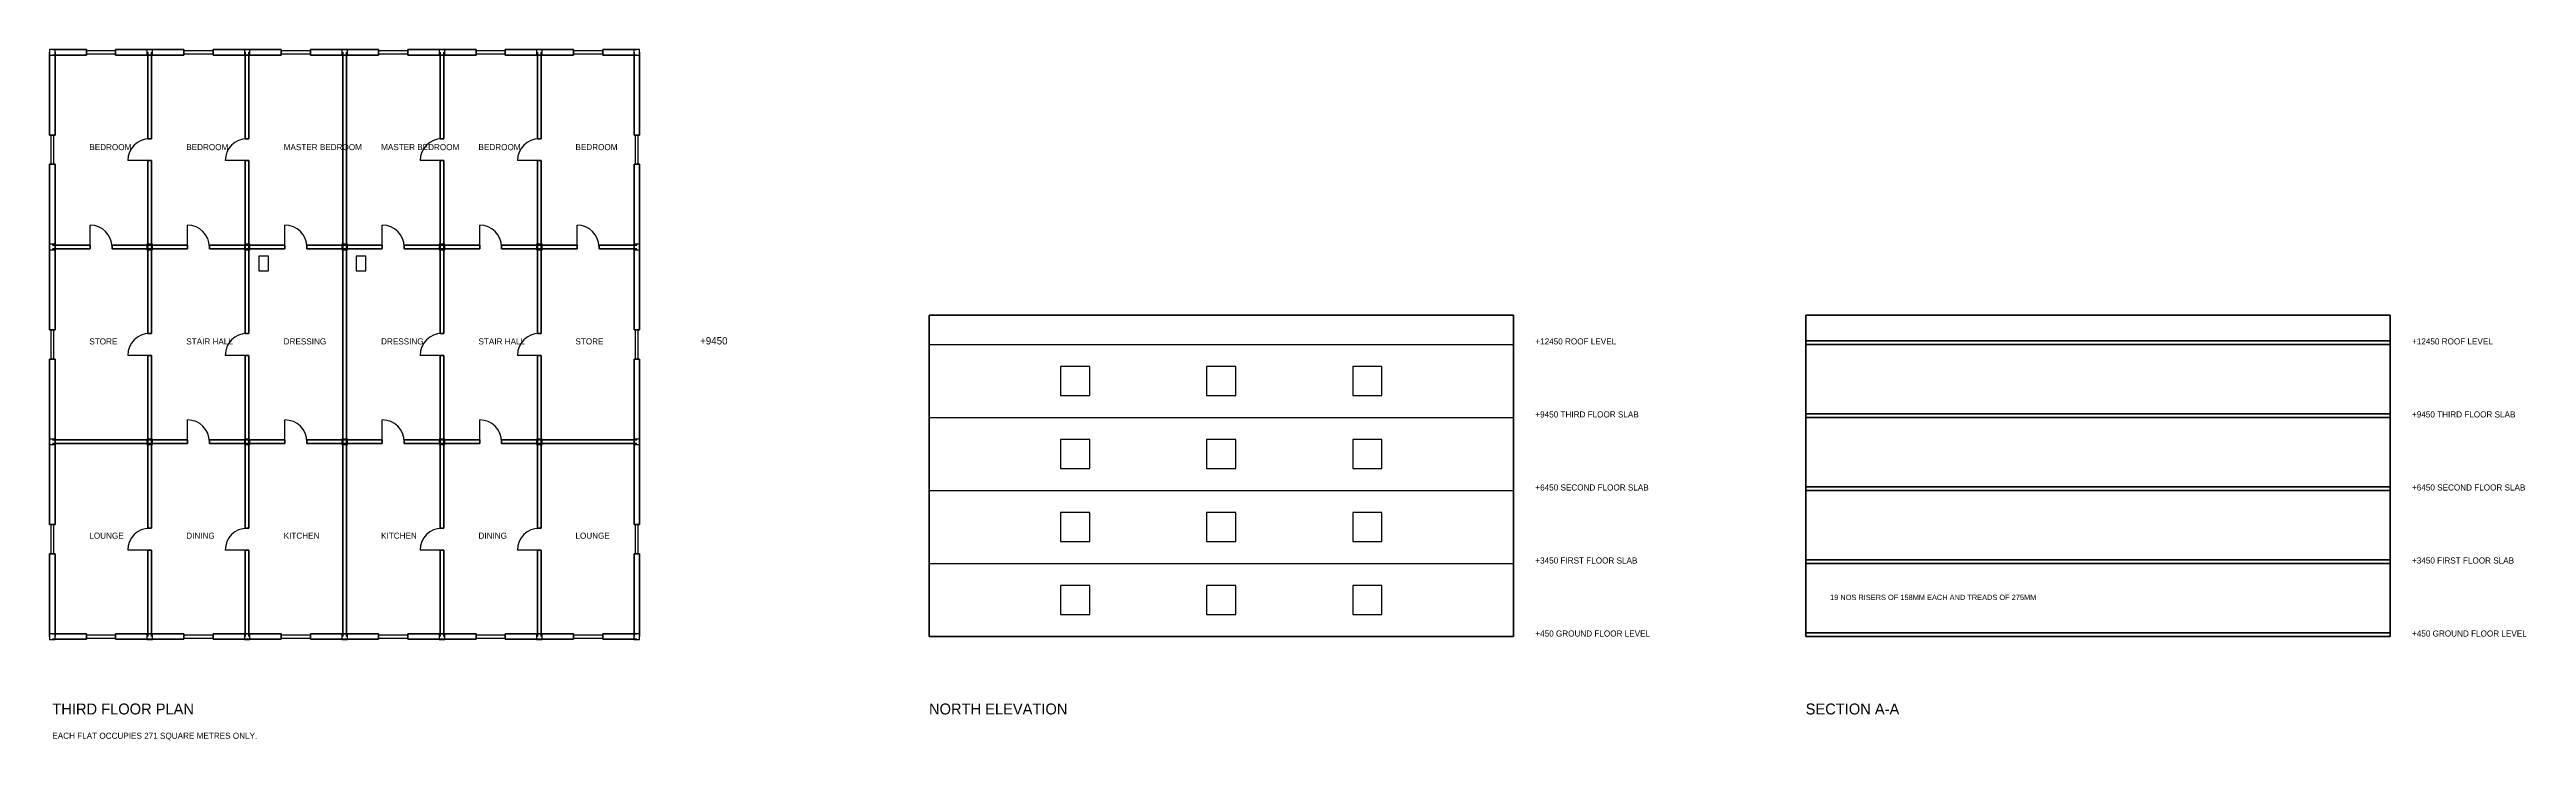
# Model space of a CAD drawing. Header units: millimetres. Extents: x -115 to 209599, y -4269 to 24115.
# Drawn here: x 107885 to 209599, y -4269 to 24115 of the extents above; entities that cross this region are included whole.
import ezdxf

# ---------------------------------------------------------------- set-up
doc = ezdxf.new("R2010")
doc.units = ezdxf.units.MM
for name, color, linetype in [('COLUMN', 5, 'CONTINUOUS'), ('DOOR', 3, 'CONTINUOUS'), ('SANITARY', 7, 'CONTINUOUS'), ('TEXT', 6, 'CONTINUOUS'), ('WALL', 4, 'CONTINUOUS'), ('WIND', 2, 'CONTINUOUS')]:
    doc.layers.add(name, color=color, linetype=linetype)

msp = doc.modelspace()

# ---------------------------------------------------------------- linework, layer by layer
at = {"layer": 'COLUMN'}
for points in [[(107885, 23885), (108115, 23885), (108115, 24115), (107885, 24115)], [(111885, 23885), (112115, 23885), (112115, 24115), (111885, 24115)], [(115885, 23885), (116115, 23885), (116115, 24115), (115885, 24115)], [(119885, 23885), (120115, 23885), (120115, 24115), (119885, 24115)], [(123885, 23885), (124115, 23885), (124115, 24115), (123885, 24115)], [(127885, 23885), (128115, 23885), (128115, 24115), (127885, 24115)], [(131885, 23885), (132115, 23885), (132115, 24115), (131885, 24115)], [(107885, 15885), (108115, 15885), (108115, 16115), (107885, 16115)], [(111885, 15885), (112115, 15885), (112115, 16115), (111885, 16115)], [(115885, 15885), (116115, 15885), (116115, 16115), (115885, 16115)], [(119885, 15885), (120115, 15885), (120115, 16115), (119885, 16115)], [(123885, 15885), (124115, 15885), (124115, 16115), (123885, 16115)], [(127885, 15885), (128115, 15885), (128115, 16115), (127885, 16115)], [(131885, 15885), (132115, 15885), (132115, 16115), (131885, 16115)], [(107885, 7885), (108115, 7885), (108115, 8115), (107885, 8115)], [(111885, 7885), (112115, 7885), (112115, 8115), (111885, 8115)], [(115885, 7885), (116115, 7885), (116115, 8115), (115885, 8115)], [(119885, 7885), (120115, 7885), (120115, 8115), (119885, 8115)], [(123885, 7885), (124115, 7885), (124115, 8115), (123885, 8115)], [(127885, 7885), (128115, 7885), (128115, 8115), (127885, 8115)], [(131885, 7885), (132115, 7885), (132115, 8115), (131885, 8115)], [(107885, -115), (108115, -115), (108115, 115), (107885, 115)], [(111885, -115), (112115, -115), (112115, 115), (111885, 115)], [(115885, -115), (116115, -115), (116115, 115), (115885, 115)], [(119885, -115), (120115, -115), (120115, 115), (119885, 115)], [(123885, -115), (124115, -115), (124115, 115), (123885, 115)], [(127885, -115), (128115, -115), (128115, 115), (127885, 115)], [(131885, -115), (132115, -115), (132115, 115), (131885, 115)]]:
    msp.add_lwpolyline(points, close=True, dxfattribs=at)
at = {"layer": 'DOOR'}
for p, q in [((112000, 19550), (111100, 19550)), ((116000, 19550), (115100, 19550)), ((124000, 19550), (123100, 19550)), ((128000, 19550), (127100, 19550)), ((109550, 16000), (109550, 16900)), ((113550, 16000), (113550, 16900)), ((117550, 16000), (117550, 16900)), ((121550, 16000), (121550, 16900)), ((125550, 16000), (125550, 16900)), ((129550, 16000), (129550, 16900)), ((112000, 11550), (111100, 11550)), ((116000, 11550), (115100, 11550)), ((124000, 11550), (123100, 11550)), ((128000, 11550), (127100, 11550)), ((113550, 8000), (113550, 8900)), ((117550, 8000), (117550, 8900)), ((121550, 8000), (121550, 8900)), ((125550, 8000), (125550, 8900)), ((112000, 3550), (111100, 3550)), ((116000, 3550), (115100, 3550)), ((124000, 3550), (123100, 3550)), ((128000, 3550), (127100, 3550))]:
    msp.add_line(p, q, dxfattribs=at)
for centre, start, end in [((112000, 19550), 90, 180), ((116000, 19550), 90, 180), ((124000, 19550), 90, 180), ((128000, 19550), 90, 180), ((109550, 16000), 0, 90), ((113550, 16000), 0, 90), ((117550, 16000), 0, 90), ((121550, 16000), 0, 90), ((125550, 16000), 0, 90), ((129550, 16000), 0, 90), ((112000, 11550), 90, 180), ((116000, 11550), 90, 180), ((124000, 11550), 90, 180), ((128000, 11550), 90, 180), ((113550, 8000), 0, 90), ((117550, 8000), 0, 90), ((121550, 8000), 0, 90), ((125550, 8000), 0, 90), ((112000, 3550), 90, 180), ((116000, 3550), 90, 180), ((124000, 3550), 90, 180), ((128000, 3550), 90, 180)]:
    msp.add_arc(centre, 900, start, end, dxfattribs=at)
at = {"layer": 'SANITARY'}
for points in [[(116475, 15025), (116875, 15025), (116875, 15625), (116475, 15625)], [(120475, 15025), (120875, 15025), (120875, 15625), (120475, 15625)]]:
    msp.add_lwpolyline(points, close=True, dxfattribs=at)
at = {"layer": 'WALL', "lineweight": 50}
for p, q in [((107887.5, 22309.3865), (107887.5, 24000)), ((109400, 24112.5), (108000, 24112.5)), ((108000, 23887.5), (109400, 23887.5)), ((108112.5, 24000), (108112.5, 23558.3342)), ((108112.5, 23559.3342), (108112.5, 20600)), ((109400, 23887.5), (109400, 24112.5)), ((112000, 24112.5), (110600, 24112.5)), ((110600, 23887.5), (110600, 24112.5)), ((110600, 23887.5), (112000, 23887.5)), ((111925, 23301.722), (111925, 24000)), ((113400, 24112.5), (112000, 24112.5)), ((112000, 23887.5), (113400, 23887.5)), ((112075, 24000), (112075, 23351.0453)), ((113400, 23887.5), (113400, 24112.5)), ((116000, 24112.5), (114600, 24112.5)), ((114600, 23887.5), (114600, 24112.5)), ((114600, 23887.5), (116000, 23887.5)), ((115925, 23355.2515), (115925, 24000)), ((117400, 24112.5), (116000, 24112.5)), ((116000, 23887.5), (117400, 23887.5)), ((116075, 24000), (116075, 22569.7689)), ((117400, 23887.5), (117400, 24112.5)), ((120000, 24112.5), (118600, 24112.5)), ((118600, 23887.5), (118600, 24112.5)), ((118600, 23887.5), (120000, 23887.5)), ((119925, 21115.0151), (119925, 24000)), ((121400, 24112.5), (120000, 24112.5)), ((120000, 23887.5), (121400, 23887.5)), ((120075, 24000), (120075, 23417.1075)), ((120075, 23420.1075), (120075, 20423.5305)), ((121400, 23887.5), (121400, 24112.5)), ((124000, 24112.5), (122600, 24112.5)), ((122600, 23887.5), (122600, 24112.5)), ((122600, 23887.5), (124000, 23887.5)), ((123925, 22464.2678), (123925, 24000)), ((125400, 24112.5), (124000, 24112.5)), ((124000, 23887.5), (125400, 23887.5)), ((124075, 24000), (124075, 23318.1104)), ((125400, 23887.5), (125400, 24112.5)), ((128000, 24112.5), (126600, 24112.5)), ((126600, 23887.5), (126600, 24112.5)), ((126600, 23887.5), (128000, 23887.5)), ((127925, 23309.0775), (127925, 24000)), ((129400, 24112.5), (128000, 24112.5)), ((128000, 23887.5), (129400, 23887.5)), ((128075, 24000), (128075, 23348.8674)), ((129400, 23887.5), (129400, 24112.5)), ((132000, 24112.5), (130600, 24112.5)), ((130600, 23887.5), (130600, 24112.5)), ((130600, 23887.5), (132000, 23887.5)), ((131887.5, 23577.7923), (131887.5, 24000)), ((131887.5, 20600), (131887.5, 23580.7923)), ((132112.5, 24000), (132112.5, 22420.3721)), ((111925, 20450), (111925, 23306.722)), ((112075, 23356.0453), (112075, 20450)), ((115925, 20450), (115925, 23360.2515)), ((116075, 22570.7689), (116075, 20450)), ((123925, 20450), (123925, 22469.2678)), ((124075, 23319.1104), (124075, 20450)), ((127925, 20450), (127925, 23314.0775)), ((128075, 23349.8674), (128075, 20450)), ((132112.5, 22421.3721), (132112.5, 20600)), ((107887.5, 20600), (107887.5, 22313.3865)), ((107887.5, 20600), (108112.5, 20600)), ((111925, 20450), (112075, 20450)), ((115925, 20450), (116075, 20450)), ((119925, 18126.8622), (119925, 21113.0151)), ((120075, 20419.5305), (120075, 18025.704)), ((123925, 20450), (124075, 20450)), ((127925, 20450), (128075, 20450)), ((131887.5, 20600), (132112.5, 20600)), ((107887.5, 17709.3865), (107887.5, 19400)), ((107887.5, 19400), (108112.5, 19400)), ((108112.5, 19400), (108112.5, 18958.3342)), ((111925, 18851.722), (111925, 19550)), ((111925, 19550), (112075, 19550)), ((112075, 19550), (112075, 18901.0453)), ((115925, 18905.2515), (115925, 19550)), ((115925, 19550), (116075, 19550)), ((116075, 19550), (116075, 18119.7689)), ((123925, 18014.2678), (123925, 19550)), ((123925, 19550), (124075, 19550)), ((124075, 19550), (124075, 18868.1104)), ((127925, 18859.0775), (127925, 19550)), ((127925, 19550), (128075, 19550)), ((128075, 19550), (128075, 18898.8674)), ((131887.5, 18977.7923), (131887.5, 19400)), ((131887.5, 19400), (132112.5, 19400)), ((132112.5, 19400), (132112.5, 17820.3721)), ((108112.5, 18959.3342), (108112.5, 16000)), ((111925, 16000), (111925, 18856.722)), ((112075, 18906.0453), (112075, 16000)), ((115925, 16000), (115925, 18910.2515)), ((124075, 18869.1104), (124075, 16000)), ((127925, 16000), (127925, 18864.0775)), ((128075, 18899.8674), (128075, 16000)), ((131887.5, 16000), (131887.5, 18980.7923)), ((107887.5, 16000), (107887.5, 17713.3865)), ((116075, 18120.7689), (116075, 16000)), ((119925, 16000), (119925, 18131.8622)), ((120075, 18030.704), (120075, 16000)), ((123925, 16000), (123925, 18019.2678)), ((132112.5, 17821.3721), (132112.5, 16000)), ((107887.5, 15487.1507), (107887.5, 16000)), ((107887.5, 12600), (107887.5, 15488.1507)), ((109550, 16075), (108000, 16075)), ((108000, 15925), (109550, 15925)), ((108112.5, 16000), (108112.5, 15135.5271)), ((109550, 15925), (109550, 16075)), ((112000, 16075), (110450, 16075)), ((110450, 15925), (110450, 16075)), ((110450, 15925), (112000, 15925)), ((111925, 15185.0166), (111925, 16000)), ((113550, 16075), (112000, 16075)), ((112000, 15925), (113550, 15925)), ((112075, 16000), (112075, 14207.969)), ((113550, 15925), (113550, 16075)), ((116000, 16075), (114450, 16075)), ((114450, 15925), (114450, 16075)), ((114450, 15925), (116000, 15925)), ((115925, 14222.981), (115925, 16000)), ((117550, 16075), (116000, 16075)), ((116000, 15925), (117550, 15925)), ((116075, 16000), (116075, 14810.6939)), ((117550, 15925), (117550, 16075)), ((120000, 16075), (118450, 16075)), ((118450, 15925), (118450, 16075)), ((118450, 15925), (120000, 15925)), ((119925, 15399.3922), (119925, 16000)), ((119925, 12427.4121), (119925, 15404.3922)), ((121550, 16075), (120000, 16075)), ((120000, 15925), (121550, 15925)), ((120075, 16000), (120075, 13064.053)), ((121550, 15925), (121550, 16075)), ((124000, 16075), (122450, 16075)), ((122450, 15925), (122450, 16075)), ((122450, 15925), (124000, 15925)), ((123925, 15424.3356), (123925, 16000)), ((123925, 12450), (123925, 15426.3356)), ((125550, 16075), (124000, 16075)), ((124000, 15925), (125550, 15925)), ((124075, 16000), (124075, 15169.0518)), ((125550, 15925), (125550, 16075)), ((128000, 16075), (126450, 16075)), ((126450, 15925), (126450, 16075)), ((126450, 15925), (128000, 15925)), ((127925, 15176.0907), (127925, 16000)), ((129550, 16075), (128000, 16075)), ((128000, 15925), (129550, 15925)), ((128075, 16000), (128075, 14191.7586)), ((129550, 15925), (129550, 16075)), ((132000, 16075), (130450, 16075)), ((130450, 15925), (130450, 16075)), ((130450, 15925), (132000, 15925)), ((131887.5, 14641.0396), (131887.5, 16000)), ((132112.5, 16000), (132112.5, 15196.3089)), ((108112.5, 15138.5271), (108112.5, 12600)), ((111925, 12450), (111925, 15189.0166)), ((116075, 14812.6939), (116075, 12450)), ((124075, 15172.0518), (124075, 12450)), ((127925, 12450), (127925, 15179.0907)), ((131887.5, 12600), (131887.5, 14644.0396)), ((132112.5, 15200.3089), (132112.5, 12600)), ((112075, 14211.969), (112075, 12450)), ((115925, 12450), (115925, 14223.981)), ((128075, 14194.7586), (128075, 12450)), ((107887.5, 12600), (108112.5, 12600)), ((111925, 12450), (112075, 12450)), ((115925, 12450), (116075, 12450)), ((119925, 10347.6782), (119925, 12425.4121)), ((120075, 13060.053), (120075, 10974.4467)), ((123925, 12450), (124075, 12450)), ((127925, 12450), (128075, 12450)), ((131887.5, 12600), (132112.5, 12600)), ((168000, 13200), (144000, 13200)), ((144000, 13200), (144000, 0)), ((168000, 0), (168000, 13200)), ((204000, 13200), (180000, 13200)), ((180000, 13200), (180000, 0)), ((204000, 0), (204000, 13200)), ((107887.5, 10887.1507), (107887.5, 11400)), ((107887.5, 11400), (108112.5, 11400)), ((108112.5, 11400), (108112.5, 10535.5271)), ((111925, 10735.0166), (111925, 11550)), ((111925, 11550), (112075, 11550)), ((112075, 11550), (112075, 9757.969)), ((115925, 9772.981), (115925, 11550)), ((115925, 11550), (116075, 11550)), ((116075, 11550), (116075, 10360.6939)), ((123925, 10974.3356), (123925, 11550)), ((123925, 11550), (124075, 11550)), ((124075, 11550), (124075, 10719.0518)), ((127925, 10726.0907), (127925, 11550)), ((127925, 11550), (128075, 11550)), ((128075, 11550), (128075, 9741.7586)), ((131887.5, 10041.0396), (131887.5, 11400)), ((131887.5, 11400), (132112.5, 11400)), ((132112.5, 11400), (132112.5, 10596.3089)), ((180000, 12150), (204000, 12150)), ((180000, 12000), (204000, 12000)), ((107887.5, 8000), (107887.5, 10888.1507)), ((108112.5, 10538.5271), (108112.5, 8000)), ((111925, 8000), (111925, 10739.0166)), ((116075, 10362.6939), (116075, 8000)), ((119925, 8000), (119925, 10352.6782)), ((120075, 10978.4467), (120075, 8000)), ((123925, 8000), (123925, 10976.3356)), ((124075, 10722.0518), (124075, 8000)), ((127925, 8000), (127925, 10729.0907)), ((132112.5, 10600.3089), (132112.5, 8000)), ((112075, 9761.969), (112075, 8000)), ((115925, 8000), (115925, 9773.981)), ((128075, 9744.7586), (128075, 8000)), ((131887.5, 8000), (131887.5, 10044.0396)), ((180000, 9150), (204000, 9150)), ((180000, 9000), (204000, 9000)), ((107887.5, 7288.3814), (107887.5, 8000)), ((107887.5, 4600), (107887.5, 7293.3814)), ((110644.776, 8075), (108000, 8075)), ((108000, 7925), (110993.3951, 7925)), ((108112.5, 8000), (108112.5, 6503.8789)), ((112000, 8075), (110641.776, 8075)), ((110990.3951, 7925), (112000, 7925)), ((111925, 6047.0883), (111925, 8000)), ((113550, 8075), (112000, 8075)), ((112000, 7925), (113550, 7925)), ((112075, 8000), (112075, 7088.5629)), ((113550, 7925), (113550, 8075)), ((116000, 8075), (114450, 8075)), ((114450, 7925), (114450, 8075)), ((114450, 7925), (116000, 7925)), ((115925, 7081.596), (115925, 8000)), ((117550, 8075), (116000, 8075)), ((116000, 7925), (117550, 7925)), ((116075, 8000), (116075, 7440.0329)), ((116075, 7445.0329), (116075, 4450)), ((117550, 7925), (117550, 8075)), ((120000, 8075), (118450, 8075)), ((118450, 7925), (118450, 8075)), ((118450, 7925), (120000, 7925)), ((119925, 5392.6468), (119925, 8000)), ((121550, 8075), (120000, 8075)), ((120000, 7925), (121550, 7925)), ((120075, 8000), (120075, 5456.8575)), ((121550, 7925), (121550, 8075)), ((124000, 8075), (122450, 8075)), ((122450, 7925), (122450, 8075)), ((122450, 7925), (124000, 7925)), ((123925, 6922.8678), (123925, 8000)), ((125550, 8075), (124000, 8075)), ((124000, 7925), (125550, 7925)), ((124075, 8000), (124075, 6078.669)), ((125550, 7925), (125550, 8075)), ((128000, 8075), (126450, 8075)), ((126450, 7925), (126450, 8075)), ((126450, 7925), (128000, 7925)), ((127925, 6063.5028), (127925, 8000)), ((129602.3359, 8075), (128000, 8075)), ((128000, 7925), (130641.3746, 7925)), ((128075, 8000), (128075, 7098.8263)), ((132000, 8075), (129601.3359, 8075)), ((130636.3746, 7925), (132000, 7925)), ((131887.5, 7026.4563), (131887.5, 8000)), ((132112.5, 8000), (132112.5, 7532.4379)), ((132112.5, 7536.4379), (132112.5, 4600)), ((108112.5, 6506.8789), (108112.5, 4600)), ((112075, 7090.5629), (112075, 4450)), ((115925, 4450), (115925, 7082.596)), ((123925, 4450), (123925, 6926.8678)), ((128075, 7101.8263), (128075, 4450)), ((131887.5, 4600), (131887.5, 7029.4563)), ((180000, 6150), (204000, 6150)), ((111925, 4450), (111925, 6051.0883)), ((119925, 2990.9761), (119925, 5391.6468)), ((120075, 5452.8575), (120075, 2465.5709)), ((124075, 6080.669), (124075, 4450)), ((127925, 4450), (127925, 6068.5028)), ((180000, 6000), (204000, 6000)), ((107887.5, 4600), (108112.5, 4600)), ((111925, 4450), (112075, 4450)), ((115925, 4450), (116075, 4450)), ((123925, 4450), (124075, 4450)), ((127925, 4450), (128075, 4450)), ((131887.5, 4600), (132112.5, 4600)), ((107887.5, 2688.3814), (107887.5, 3400)), ((107887.5, 3400), (108112.5, 3400)), ((108112.5, 3400), (108112.5, 1903.8789)), ((111925, 1597.0883), (111925, 3550)), ((111925, 3550), (112075, 3550)), ((112075, 3550), (112075, 2638.5629)), ((115925, 2631.596), (115925, 3550)), ((115925, 3550), (116075, 3550)), ((116075, 3550), (116075, 2990.0329)), ((123925, 2472.8678), (123925, 3550)), ((123925, 3550), (124075, 3550)), ((124075, 3550), (124075, 1628.669)), ((127925, 1613.5028), (127925, 3550)), ((127925, 3550), (128075, 3550)), ((128075, 3550), (128075, 2648.8263)), ((131887.5, 2426.4563), (131887.5, 3400)), ((131887.5, 3400), (132112.5, 3400)), ((132112.5, 3400), (132112.5, 2932.4379)), ((180000, 3150), (204000, 3150)), ((107887.5, 0), (107887.5, 2693.3814)), ((112075, 2640.5629), (112075, 0)), ((115925, 0), (115925, 2632.596)), ((116075, 2995.0329), (116075, 0)), ((119925, 0), (119925, 2995.9761)), ((120075, 2467.5709), (120075, 0)), ((123925, 0), (123925, 2476.8678)), ((128075, 2651.8263), (128075, 0)), ((131887.5, 0), (131887.5, 2429.4563)), ((132112.5, 2936.4379), (132112.5, 0)), ((180000, 3000), (204000, 3000)), ((108112.5, 1906.8789), (108112.5, 0)), ((111925, 0), (111925, 1601.0883)), ((124075, 1630.669), (124075, 0)), ((127925, 0), (127925, 1618.5028)), ((109400, 112.5), (108000, 112.5)), ((109400, -112.5), (109400, 112.5)), ((112000, 112.5), (110600, 112.5)), ((110600, -112.5), (110600, 112.5)), ((113400, 112.5), (112000, 112.5)), ((113400, -112.5), (113400, 112.5)), ((116000, 112.5), (114600, 112.5)), ((114600, -112.5), (114600, 112.5)), ((117400, 112.5), (116000, 112.5)), ((117400, -112.5), (117400, 112.5)), ((120000, 112.5), (118600, 112.5)), ((118600, -112.5), (118600, 112.5)), ((121400, 112.5), (120000, 112.5)), ((121400, -112.5), (121400, 112.5)), ((124000, 112.5), (122600, 112.5)), ((122600, -112.5), (122600, 112.5)), ((125400, 112.5), (124000, 112.5)), ((125400, -112.5), (125400, 112.5)), ((128000, 112.5), (126600, 112.5)), ((126600, -112.5), (126600, 112.5)), ((129400, 112.5), (128000, 112.5)), ((129400, -112.5), (129400, 112.5)), ((132000, 112.5), (130600, 112.5)), ((130600, -112.5), (130600, 112.5)), ((144000, 0), (168000, 0)), ((180000, 150), (204000, 150)), ((180000, 0), (204000, 0)), ((180000, 0), (204000, 0)), ((108000, -112.5), (109400, -112.5)), ((110600, -112.5), (112000, -112.5)), ((112000, -112.5), (113400, -112.5)), ((114600, -112.5), (116000, -112.5)), ((116000, -112.5), (117400, -112.5)), ((118600, -112.5), (120000, -112.5)), ((120000, -112.5), (121400, -112.5)), ((122600, -112.5), (124000, -112.5)), ((124000, -112.5), (125400, -112.5)), ((126600, -112.5), (128000, -112.5)), ((128000, -112.5), (129400, -112.5)), ((130600, -112.5), (132000, -112.5))]:
    msp.add_line(p, q, dxfattribs=at)
at = {"layer": 'WALL'}
for p, q in [((144000, 12000), (168000, 12000)), ((144000, 9000), (168000, 9000)), ((144000, 6000), (168000, 6000)), ((144000, 3000), (168000, 3000)), ((144000, 0), (168000, 0))]:
    msp.add_line(p, q, dxfattribs=at)
at = {"layer": 'WIND'}
for points in [[(109400, 23940), (110600, 23940), (110600, 24060), (109400, 24060)], [(113400, 23940), (114600, 23940), (114600, 24060), (113400, 24060)], [(117400, 23940), (118600, 23940), (118600, 24060), (117400, 24060)], [(121400, 23940), (122600, 23940), (122600, 24060), (121400, 24060)], [(125400, 23940), (126600, 23940), (126600, 24060), (125400, 24060)], [(129400, 23940), (130600, 23940), (130600, 24060), (129400, 24060)], [(107940, 19400), (108060, 19400), (108060, 20600), (107940, 20600)], [(131940, 19400), (132060, 19400), (132060, 20600), (131940, 20600)], [(107940, 11400), (108060, 11400), (108060, 12600), (107940, 12600)], [(131940, 11400), (132060, 11400), (132060, 12600), (131940, 12600)], [(149400, 9900), (150600, 9900), (150600, 11100), (149400, 11100)], [(155400, 9900), (156600, 9900), (156600, 11100), (155400, 11100)], [(161400, 9900), (162600, 9900), (162600, 11100), (161400, 11100)], [(149400, 6900), (150600, 6900), (150600, 8100), (149400, 8100)], [(155400, 6900), (156600, 6900), (156600, 8100), (155400, 8100)], [(161400, 6900), (162600, 6900), (162600, 8100), (161400, 8100)], [(149400, 3900), (150600, 3900), (150600, 5100), (149400, 5100)], [(155400, 3900), (156600, 3900), (156600, 5100), (155400, 5100)], [(161400, 3900), (162600, 3900), (162600, 5100), (161400, 5100)], [(107940, 3400), (108060, 3400), (108060, 4600), (107940, 4600)], [(131940, 3400), (132060, 3400), (132060, 4600), (131940, 4600)], [(149400, 900), (150600, 900), (150600, 2100), (149400, 2100)], [(155400, 900), (156600, 900), (156600, 2100), (155400, 2100)], [(161400, 900), (162600, 900), (162600, 2100), (161400, 2100)], [(109400, -60), (110600, -60), (110600, 60), (109400, 60)], [(113400, -60), (114600, -60), (114600, 60), (113400, 60)], [(117400, -60), (118600, -60), (118600, 60), (117400, 60)], [(121400, -60), (122600, -60), (122600, 60), (121400, 60)], [(125400, -60), (126600, -60), (126600, 60), (125400, 60)], [(129400, -60), (130600, -60), (130600, 60), (129400, 60)]]:
    msp.add_lwpolyline(points, close=True, dxfattribs=at)

# ---------------------------------------------------------------- texts
at = {"layer": 'TEXT'}
for s, height, p in [('BEDROOM', 250, (109518.75, 19981.25)), ('BEDROOM', 250, (113500, 19981.25)), ('MASTER BEDROOM', 250, (117500, 19981.25)), ('MASTER BEDROOM', 250, (121500, 19981.25)), ('BEDROOM', 250, (125500, 19981.25)), ('BEDROOM', 250, (129481.25, 19981.25)), ('STORE', 250, (109518.75, 12000)), ('STAIR HALL', 250, (113500, 12000)), ('DRESSING', 250, (117500, 12000)), ('DRESSING', 250, (121500, 12000)), ('STAIR HALL', 250, (125500, 12000)), ('STORE', 250, (129481.25, 12000)), ('+9450', 300, (134600, 12000)), ('+12450 ROOF LEVEL', 250, (168900, 12000)), ('+12450 ROOF LEVEL', 250, (204900, 12000)), ('+9450 THIRD FLOOR SLAB', 250, (168900, 9000)), ('+9450 THIRD FLOOR SLAB', 250, (204900, 9000)), ('+6450 SECOND FLOOR SLAB', 250, (168900, 6000)), ('+6450 SECOND FLOOR SLAB', 250, (204900, 6000)), ('LOUNGE', 250, (109518.75, 4018.75)), ('DINING', 250, (113500, 4018.75)), ('KITCHEN', 250, (117500, 4018.75)), ('KITCHEN', 250, (121500, 4018.75)), ('DINING', 250, (125500, 4018.75)), ('LOUNGE', 250, (129481.25, 4018.75)), ('+3450 FIRST FLOOR SLAB', 250, (168900, 3000)), ('+3450 FIRST FLOOR SLAB', 250, (204900, 3000)), ('19 NOS RISERS OF 158MM EACH AND TREADS OF 275MM', 220, (181000, 1500)), ('+450 GROUND FLOOR LEVEL', 250, (168900, 0)), ('+450 GROUND FLOOR LEVEL', 250, (204900, 0)), ('THIRD FLOOR PLAN', 450, (108000, -3200)), ('NORTH ELEVATION', 450, (144000, -3200)), ('SECTION A-A', 450, (180000, -3200)), ('EACH FLAT OCCUPIES 271 SQUARE METRES ONLY.', 250, (108000, -4200))]:
    msp.add_text(s, height=height, dxfattribs=at).set_placement(p)

doc.saveas('drawing.dxf')
